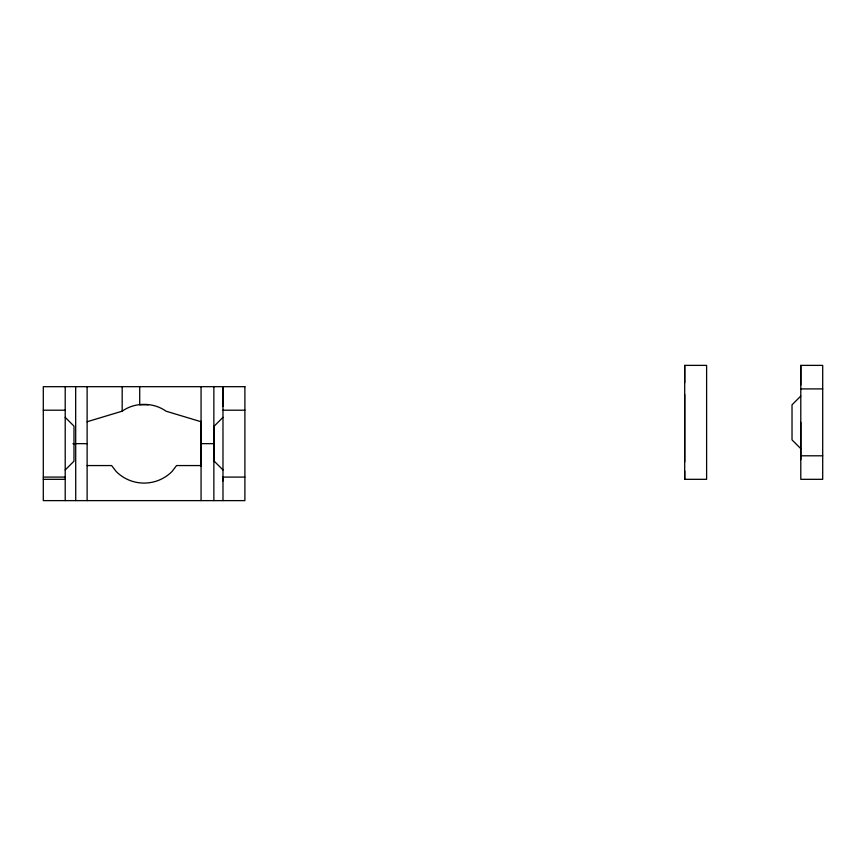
<?xml version="1.0" encoding="UTF-8"?>
<svg xmlns="http://www.w3.org/2000/svg" width="866" height="866" viewBox="0 0 866 866"><rect width="100%" height="100%" fill="white"/><g stroke="black" fill="none" stroke-linecap="round" stroke-linejoin="round"><path stroke-width="1.3" d="M201.064 466.092L201.064 421.201M222.973 480.955L222.973 477.09L244.894 477.09M222.973 406.349L222.984 386.68L222.984 500.624M684.692 461.914L684.692 394.506M684.692 382.794L684.703 365.376L706.613 365.376L706.613 479.32L684.703 479.32L684.692 471.05M800.79 459.651L800.79 422.348M800.79 385.045L800.79 365.376L822.7 365.376L822.7 479.32L800.79 479.32L800.79 365.376M65.21 469.946L73.978 461.177L73.978 426.115L65.21 417.358M222.984 417.358L214.216 426.115L214.216 461.177L222.984 469.946M800.79 396.054L792.022 404.823L792.022 439.885L800.79 448.642M87.12 421.742L122.182 411.177C134.825 402.116 153.369 402.116 166.012 411.177L201.064 421.742M800.79 388.91L822.7 388.91M148.476 404.79L139.718 404.79L139.718 386.68M43.3 410.203L65.21 410.203M222.973 410.203L244.894 410.203M72.95 443.652L87.12 443.652M201.064 443.652L213.956 443.652M800.79 455.797L822.7 455.797M87.12 465.562L111.617 465.562L116.206 471.537A39.446 39.446 0 0 0 171.988 471.537L176.567 465.562L201.064 465.562M43.3 477.09L65.21 477.09M43.3 479.32L65.21 479.32M75.732 500.624L75.667 386.68M684.703 365.376L684.703 479.32M213.859 386.68L213.859 500.624M201.064 386.68L201.064 500.624M122.182 386.68L122.182 411.177M87.12 386.68L87.12 500.624M65.21 386.68L65.21 500.624M244.894 386.68L43.3 386.68L43.3 500.624L244.894 500.624L244.894 386.68"/></g></svg>
